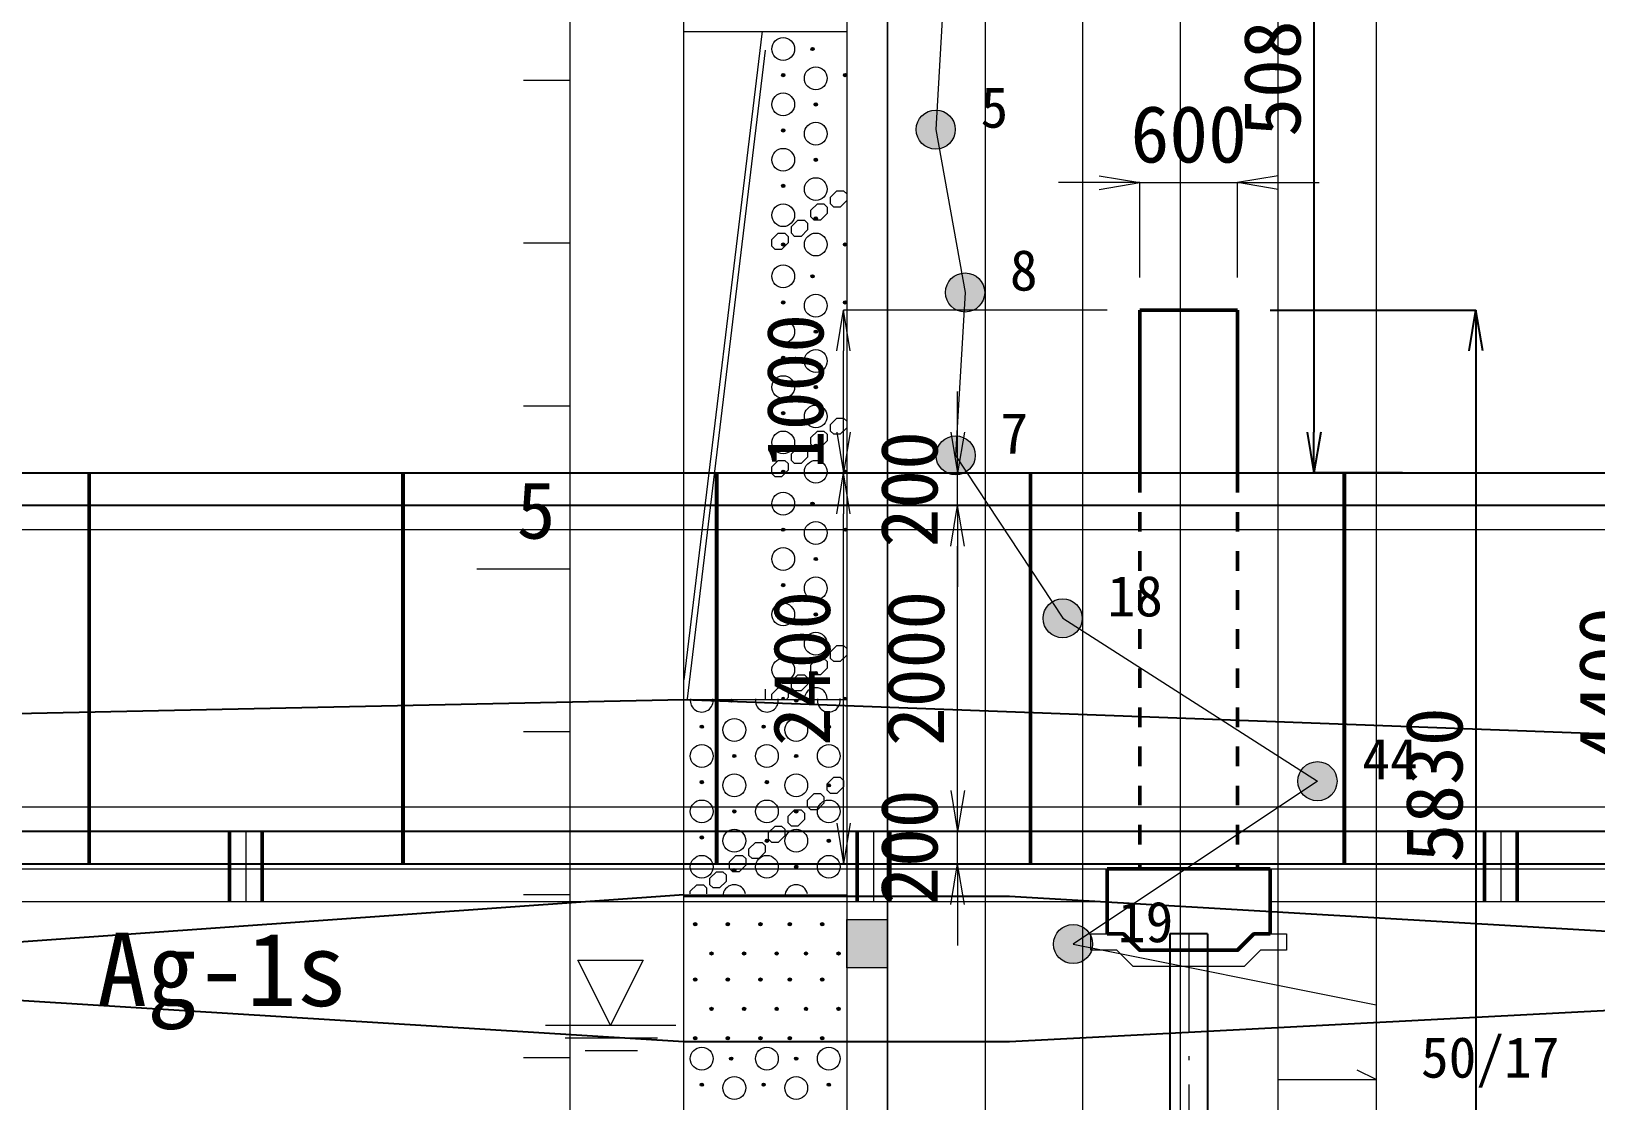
# Model space of a CAD drawing. Header units: millimetres. Extents: x 432273 to 1023813, y -32657 to 705940.
# Drawn here: x 754915 to 764517, y -3447 to 3117 of the extents above; entities that cross this region are included whole.
import ezdxf
from ezdxf.enums import TextEntityAlignment as Align

# ---------------------------------------------------------------- set-up
doc = ezdxf.new("R2010")
doc.units = ezdxf.units.MM
doc.header["$LTSCALE"] = 100
doc.header["$PDSIZE"] = 300
for name, pattern in [('PS_SOLID', [0]), ('SXF_一点短鎖線', [9.25, 6, -1.5, 0.25, -1.5]), ('SXF_跳び破線', [12, 6, -6])]:
    doc.linetypes.add(name, pattern=pattern)
doc.layers.get('Defpoints').update_dxf_attribs({"color": 153})
for name, color, linetype, lineweight in [('D-BGD-BRG', 8, 'Continuous', 9), ('D-BMK', 2, 'SXF_一点短鎖線', 13), ('D-BYP-STR1', 2, 'Continuous', 13), ('D-BYP-STR4', 6, 'Continuous', 25), ('D-BYP-STR7', 2, 'Continuous', 13), ('D-BYP-STR8', 150, 'Continuous', 25), ('D-STR', 1, 'Continuous', 50), ('D-STR-DIM', 7, 'Continuous', 13)]:
    doc.layers.add(name, color=color, linetype=linetype, lineweight=lineweight)
doc.layers.add('D-WORK2', color=11, linetype='Continuous', plot=False)
doc.layers.add('地層線', color=7, linetype='Continuous')
doc.styles.add('MS ゴシック', font='MS Gothic.ttf')
doc.styles.add('MS-Gothic_5', font='MS Gothic.ttf', dxfattribs={"height": 5})
doc.dimstyles.new('DIM-100-F', dxfattribs={"dimscale": 100, "dimtxt": 3.5, "dimasz": 2.5, "dimexe": 0, "dimexo": 2, "dimgap": 0.8, "dimtad": 1, "dimdec": 0, "dimzin": 0, "dimdsep": 46, "dimtxsty": 'MS ゴシック', "dimblk": 'OPEN', "dimcen": 0.1, "dimclrd": 256, "dimclre": 256, "dimclrt": 256, "dimaunit": 1, "dimadec": 4, "dimazin": 0, "dimtfac": 1, "dimtdec": 0, "dimtmove": 2, "dimatfit": 3, "dimldrblk": 'OPEN', "dimfxl": 1, "dimtolj": 1, "dimtzin": 0, "dimlwd": -1, "dimlwe": -1, "dimarcsym": 2})

# ---------------------------------------------------------------- blocks, each defined once
blk = doc.blocks.new('_Open')
at = {"color": 0, "linetype": 'ByBlock', "lineweight": -2}
for p, q in [((-1, 0.167), (0, 0)), ((-1, -0.167), (0, 0)), ((0, 0), (-1, 0))]:
    blk.add_line(p, q, dxfattribs=at)
blk = doc.blocks.new('*D55')
at = {"layer": 'D-STR-DIM', "ltscale": 0.2, "transparency": 16777216}
for p, q in [((766318.6, -3393.9), (766318.6, -9822.2)), ((762018.9, -4623.9), (762018.9, -9822.2)), ((766068.6, -9822.2), (762268.9, -9822.2))]:
    blk.add_line(p, q, dxfattribs=at)
at = {"layer": 'Defpoints', "color": 0, "ltscale": 0.2, "transparency": 16777216}
for p in [(766318.6, -3193.9), (762018.9, -4423.9), (762018.9, -9822.2)]:
    blk.add_point(p, dxfattribs=at)
at = {"layer": 'D-STR-DIM', "ltscale": 0.2, "transparency": 16777216, "xscale": 250, "yscale": 250, "zscale": 250, "rotation": 180}
blk.add_blockref('_Open', (762018.9, -9822.2), dxfattribs=at)
at = {"layer": 'D-STR-DIM', "ltscale": 0.2, "transparency": 16777216, "xscale": 250, "yscale": 250, "zscale": 250}
blk.add_blockref('_Open', (766318.6, -9822.2), dxfattribs=at)
at = {"layer": 'D-STR-DIM', "ltscale": 0.2, "transparency": 16777216, "insert": (764168.8, -9567.2), "char_height": 350, "attachment_point": 5, "style": 'MS ゴシック'}
blk.add_mtext('\\A1;4300', dxfattribs=at)
blk = doc.blocks.new('*D240')
at = {"layer": 'D-STR-DIM', "ltscale": 0.2, "transparency": 16777216}
for p, q in [((761468.9, 2188.5), (761218.9, 2188.5)), ((761718.9, 1606.1), (761718.9, 2188.5)), ((761718.9, 2188.5), (762318.9, 2188.5)), ((762318.9, 1606.1), (762318.9, 2188.5)), ((762568.9, 2188.5), (762818.9, 2188.5))]:
    blk.add_line(p, q, dxfattribs=at)
at = {"layer": 'Defpoints', "color": 0, "ltscale": 0.2, "transparency": 16777216}
for p in [(762318.9, 2188.5), (761718.9, 1406.1), (762318.9, 1406.1)]:
    blk.add_point(p, dxfattribs=at)
at = {"layer": 'D-STR-DIM', "ltscale": 0.2, "transparency": 16777216, "xscale": 250, "yscale": 250, "zscale": 250}
blk.add_blockref('_Open', (761718.9, 2188.5), dxfattribs=at)
at = {"layer": 'D-STR-DIM', "ltscale": 0.2, "transparency": 16777216, "xscale": 250, "yscale": 250, "zscale": 250, "rotation": 180}
blk.add_blockref('_Open', (762318.9, 2188.5), dxfattribs=at)
at = {"layer": 'D-STR-DIM', "ltscale": 0.2, "transparency": 16777216, "insert": (762018.9, 2483.5), "char_height": 350, "attachment_point": 5, "style": 'MS ゴシック'}
blk.add_mtext('\\A1;600', dxfattribs=at)
blk = doc.blocks.new('*D93')
at = {"layer": 'D-STR-DIM', "ltscale": 0.2, "transparency": 16777216}
for p, q in [((742318.9, 1506.1), (742318.9, 14984.4)), ((742568.9, 14984.4), (772968.9, 14984.4)), ((773218.9, 506.1), (773218.9, 14984.4))]:
    blk.add_line(p, q, dxfattribs=at)
at = {"layer": 'Defpoints', "color": 0, "ltscale": 0.2, "transparency": 16777216}
for p in [(773218.9, 14984.4), (742318.9, 1306.1), (773218.9, 306.1)]:
    blk.add_point(p, dxfattribs=at)
at = {"layer": 'D-STR-DIM', "ltscale": 0.2, "transparency": 16777216, "xscale": 250, "yscale": 250, "zscale": 250, "rotation": 180}
blk.add_blockref('_Open', (742318.9, 14984.4), dxfattribs=at)
at = {"layer": 'D-STR-DIM', "ltscale": 0.2, "transparency": 16777216, "xscale": 250, "yscale": 250, "zscale": 250}
blk.add_blockref('_Open', (773218.9, 14984.4), dxfattribs=at)
at = {"layer": 'D-STR-DIM', "ltscale": 0.2, "transparency": 16777216, "insert": (757768.9, 15272.3), "char_height": 350, "attachment_point": 5, "style": 'MS ゴシック'}
blk.add_mtext('\\A1;樋門本体工 30900', dxfattribs=at)
blk = doc.blocks.new('*D94')
at = {"layer": 'D-STR-DIM', "ltscale": 0.2, "transparency": 16777216}
for p, q in [((730218.9, -1093.9), (730218.9, 15684.4)), ((730468.9, 15684.4), (763730.9, 15684.4)), ((763980.9, 5425.1), (763980.9, 15684.4))]:
    blk.add_line(p, q, dxfattribs=at)
at = {"layer": 'Defpoints', "color": 0, "ltscale": 0.2, "transparency": 16777216}
for p in [(763980.9, 15684.4), (763980.9, 5225.1), (730218.9, -1293.9)]:
    blk.add_point(p, dxfattribs=at)
at = {"layer": 'D-STR-DIM', "ltscale": 0.2, "transparency": 16777216, "xscale": 250, "yscale": 250, "zscale": 250, "rotation": 180}
blk.add_blockref('_Open', (730218.9, 15684.4), dxfattribs=at)
at = {"layer": 'D-STR-DIM', "ltscale": 0.2, "transparency": 16777216, "xscale": 250, "yscale": 250, "zscale": 250}
blk.add_blockref('_Open', (763980.9, 15684.4), dxfattribs=at)
at = {"layer": 'D-STR-DIM', "ltscale": 0.2, "transparency": 16777216, "insert": (747099.9, 15939.4), "char_height": 350, "attachment_point": 5, "style": 'MS ゴシック'}
blk.add_mtext('\\A1;33762', dxfattribs=at)
blk = doc.blocks.new('*D95')
at = {"layer": 'D-STR-DIM', "ltscale": 0.2, "transparency": 16777216}
for p, q in [((763980.9, 5425.1), (763980.9, 15684.4)), ((764230.9, 15684.4), (778768.9, 15684.4)), ((779018.9, 506.1), (779018.9, 15684.4))]:
    blk.add_line(p, q, dxfattribs=at)
at = {"layer": 'Defpoints', "color": 0, "ltscale": 0.2, "transparency": 16777216}
for p in [(779018.9, 15684.4), (763980.9, 5225.1), (779018.9, 306.1)]:
    blk.add_point(p, dxfattribs=at)
at = {"layer": 'D-STR-DIM', "ltscale": 0.2, "transparency": 16777216, "xscale": 250, "yscale": 250, "zscale": 250, "rotation": 180}
blk.add_blockref('_Open', (763980.9, 15684.4), dxfattribs=at)
at = {"layer": 'D-STR-DIM', "ltscale": 0.2, "transparency": 16777216, "xscale": 250, "yscale": 250, "zscale": 250}
blk.add_blockref('_Open', (779018.9, 15684.4), dxfattribs=at)
at = {"layer": 'D-STR-DIM', "ltscale": 0.2, "transparency": 16777216, "insert": (771499.9, 15939.4), "char_height": 350, "attachment_point": 5, "style": 'MS ゴシック'}
blk.add_mtext('\\A1;15038', dxfattribs=at)
blk = doc.blocks.new('*D96')
at = {"layer": 'D-STR-DIM', "ltscale": 0.2, "transparency": 16777216}
for p, q in [((743218.9, 1506.1), (743218.9, 12884.4)), ((743468.9, 12884.4), (756731.2, 12884.4)), ((756981.2, 5626.1), (756981.2, 12884.4))]:
    blk.add_line(p, q, dxfattribs=at)
at = {"layer": 'Defpoints', "color": 0, "ltscale": 0.2, "transparency": 16777216}
for p in [(756981.2, 12884.4), (756981.2, 5426.1), (743218.9, 1306.1)]:
    blk.add_point(p, dxfattribs=at)
at = {"layer": 'D-STR-DIM', "ltscale": 0.2, "transparency": 16777216, "xscale": 250, "yscale": 250, "zscale": 250, "rotation": 180}
blk.add_blockref('_Open', (743218.9, 12884.4), dxfattribs=at)
at = {"layer": 'D-STR-DIM', "ltscale": 0.2, "transparency": 16777216, "xscale": 250, "yscale": 250, "zscale": 250}
blk.add_blockref('_Open', (756981.2, 12884.4), dxfattribs=at)
at = {"layer": 'D-STR-DIM', "ltscale": 0.2, "transparency": 16777216, "insert": (750100.1, 13139.4), "char_height": 350, "attachment_point": 5, "style": 'MS ゴシック'}
blk.add_mtext('\\A1;13762', dxfattribs=at)
blk = doc.blocks.new('*D148')
at = {"layer": 'D-STR-DIM', "ltscale": 1500, "transparency": 16777216}
for p, q in [((744218.9, -2593.9), (744218.9, -9822.2)), ((762018.9, -4623.9), (762018.9, -9822.2)), ((744468.9, -9822.2), (761768.9, -9822.2))]:
    blk.add_line(p, q, dxfattribs=at)
at = {"layer": 'Defpoints', "color": 0, "ltscale": 1500, "transparency": 16777216}
for p in [(744218.9, -2393.9), (762018.9, -4423.9), (762018.9, -9822.2)]:
    blk.add_point(p, dxfattribs=at)
at = {"layer": 'D-STR-DIM', "ltscale": 1500, "transparency": 16777216, "xscale": 250, "yscale": 250, "zscale": 250, "rotation": 180}
blk.add_blockref('_Open', (744218.9, -9822.2), dxfattribs=at)
at = {"layer": 'D-STR-DIM', "ltscale": 1500, "transparency": 16777216, "xscale": 250, "yscale": 250, "zscale": 250}
blk.add_blockref('_Open', (762018.9, -9822.2), dxfattribs=at)
at = {"layer": 'D-STR-DIM', "ltscale": 1500, "transparency": 16777216, "insert": (753118.9, -9567.2), "char_height": 350, "attachment_point": 5, "style": 'MS ゴシック'}
blk.add_mtext('\\A1;17800', dxfattribs=at)
blk = doc.blocks.new('*D193')
at = {"layer": 'D-STR-DIM', "ltscale": 0.01, "transparency": 16777216}
for p, q in [((770818.9, 1306.1), (764845, 1306.1)), ((764845, -2843.9), (764845, 1056.1)), ((766018.6, -3093.9), (764845, -3093.9))]:
    blk.add_line(p, q, dxfattribs=at)
at = {"layer": 'Defpoints', "color": 0, "ltscale": 0.01, "transparency": 16777216}
for p in [(764845, 1306.1), (771018.9, 1306.1), (766218.6, -3093.9)]:
    blk.add_point(p, dxfattribs=at)
at = {"layer": 'D-STR-DIM', "ltscale": 0.01, "transparency": 16777216, "xscale": 250, "yscale": 250, "zscale": 250}
for p, rotation in [((764845, 1306.1), 90), ((764845, -3093.9), 270)]:
    blk.add_blockref('_Open', p, dxfattribs=dict(at, rotation=rotation))
at = {"layer": 'D-STR-DIM', "ltscale": 0.01, "transparency": 16777216, "insert": (764590, -893.9), "char_height": 350, "attachment_point": 5, "rotation": 90, "style": 'MS ゴシック'}
blk.add_mtext('\\A1;4400', dxfattribs=at)
blk = doc.blocks.new('*D198')
at = {"layer": 'D-STR-DIM', "ltscale": 1500, "transparency": 16777216}
for p, q in [((743718.9, 606.1), (743718.9, 13584.4)), ((743968.9, 13584.4), (766568.6, 13584.4)), ((766818.6, 606.1), (766818.6, 13584.4))]:
    blk.add_line(p, q, dxfattribs=at)
at = {"layer": 'Defpoints', "color": 0, "ltscale": 1500, "transparency": 16777216}
for p in [(766818.6, 13584.4), (743718.9, 406.1), (766818.6, 406.1)]:
    blk.add_point(p, dxfattribs=at)
at = {"layer": 'D-STR-DIM', "ltscale": 1500, "transparency": 16777216, "xscale": 250, "yscale": 250, "zscale": 250, "rotation": 180}
blk.add_blockref('_Open', (743718.9, 13584.4), dxfattribs=at)
at = {"layer": 'D-STR-DIM', "ltscale": 1500, "transparency": 16777216, "xscale": 250, "yscale": 250, "zscale": 250}
blk.add_blockref('_Open', (766818.6, 13584.4), dxfattribs=at)
at = {"layer": 'D-STR-DIM', "ltscale": 1500, "transparency": 16777216, "insert": (755268.8, 13864.3), "char_height": 350, "attachment_point": 5, "style": 'MS ゴシック'}
blk.add_mtext('\\A1;PC函渠 23100', dxfattribs=at)
blk = doc.blocks.new('*D200')
at = {"layer": 'D-STR-DIM', "ltscale": 0.2, "transparency": 16777216}
for p, q in [((744218.9, 1006.1), (744218.9, 14284.4)), ((744468.9, 14284.4), (766068.6, 14284.4)), ((766318.6, 1006.1), (766318.6, 14284.4))]:
    blk.add_line(p, q, dxfattribs=at)
at = {"layer": 'Defpoints', "color": 0, "ltscale": 0.2, "transparency": 16777216}
for p in [(766318.6, 14284.4), (744218.9, 806.1), (766318.6, 806.1)]:
    blk.add_point(p, dxfattribs=at)
at = {"layer": 'D-STR-DIM', "ltscale": 0.2, "transparency": 16777216, "xscale": 250, "yscale": 250, "zscale": 250, "rotation": 180}
blk.add_blockref('_Open', (744218.9, 14284.4), dxfattribs=at)
at = {"layer": 'D-STR-DIM', "ltscale": 0.2, "transparency": 16777216, "xscale": 250, "yscale": 250, "zscale": 250}
blk.add_blockref('_Open', (766318.6, 14284.4), dxfattribs=at)
at = {"layer": 'D-STR-DIM', "ltscale": 0.2, "transparency": 16777216, "insert": (755268.8, 14539.4), "char_height": 350, "attachment_point": 5, "style": 'MS ゴシック'}
blk.add_mtext('\\A1;22100', dxfattribs=at)
blk = doc.blocks.new('*D285')
at = {"layer": 'D-WORK2', "ltscale": 1500, "transparency": 16777216}
for p, q in [((762518.9, 1406.1), (763782.3, 1406.1)), ((763782.3, 1156.1), (763782.3, -4173.9)), ((762333.9, -4423.9), (763782.3, -4423.9))]:
    blk.add_line(p, q, dxfattribs=at)
at = {"layer": 'Defpoints', "color": 0, "ltscale": 1500, "transparency": 16777216}
for p in [(762318.9, 1406.1), (762133.9, -4423.9), (763782.3, -4423.9)]:
    blk.add_point(p, dxfattribs=at)
at = {"layer": 'D-WORK2', "ltscale": 1500, "transparency": 16777216, "xscale": 250, "yscale": 250, "zscale": 250}
for p, rotation in [((763782.3, 1406.1), 90), ((763782.3, -4423.9), 270)]:
    blk.add_blockref('_Open', p, dxfattribs=dict(at, rotation=rotation))
at = {"layer": 'D-WORK2', "ltscale": 1500, "transparency": 16777216, "insert": (763527.3, -1508.9), "char_height": 350, "attachment_point": 5, "rotation": 90, "style": 'MS ゴシック'}
blk.add_mtext('\\A1;5830', dxfattribs=at)
blk = doc.blocks.new('*D204')
at = {"layer": 'D-WORK2', "ltscale": 1500, "transparency": 16777216}
for p, q in [((760844.5, 5486.1), (762788, 5486.1)), ((762788, 5236.1), (762788, 656.1)), ((763332.2, 406.1), (762788, 406.1))]:
    blk.add_line(p, q, dxfattribs=at)
at = {"layer": 'Defpoints', "color": 0, "ltscale": 1500, "transparency": 16777216}
for p in [(760644.5, 5486.1), (762788, 406.1), (763532.2, 406.1)]:
    blk.add_point(p, dxfattribs=at)
at = {"layer": 'D-WORK2', "ltscale": 1500, "transparency": 16777216, "xscale": 250, "yscale": 250, "zscale": 250}
for p, rotation in [((762788, 5486.1), 90), ((762788, 406.1), 270)]:
    blk.add_blockref('_Open', p, dxfattribs=dict(at, rotation=rotation))
at = {"layer": 'D-WORK2', "ltscale": 1500, "transparency": 16777216, "insert": (762533, 2946.1), "char_height": 350, "attachment_point": 5, "rotation": 90, "style": 'MS ゴシック'}
blk.add_mtext('\\A1;5080', dxfattribs=at)
blk = doc.blocks.new('グラウトホール-1')
at = {"layer": 'D-BMK'}
blk.add_line((763936.9, -1793.9), (763936.9, -2223.9), dxfattribs=at)
at = {"layer": 'D-STR'}
for p, q in [((763836.9, -1793.9), (763836.9, -2223.9)), ((764036.9, -1793.9), (764036.9, -2223.9))]:
    blk.add_line(p, q, dxfattribs=at)
blk = doc.blocks.new('*D310')
at = {"layer": 'D-STR-DIM', "ltscale": 0.2, "transparency": 16777216}
for p, q in [((760600.2, -1543.9), (760600.2, -1293.9)), ((761518.9, -1793.9), (760600.2, -1793.9)), ((760600.2, -1993.9), (760600.2, -1793.9)), ((761518.9, -1993.9), (760600.2, -1993.9)), ((760600.2, -2243.9), (760600.2, -2493.9))]:
    blk.add_line(p, q, dxfattribs=at)
at = {"layer": 'Defpoints', "color": 0, "ltscale": 0.2, "transparency": 16777216}
for p in [(760600.2, -1793.9), (761718.9, -1793.9), (761718.9, -1993.9)]:
    blk.add_point(p, dxfattribs=at)
at = {"layer": 'D-STR-DIM', "ltscale": 0.2, "transparency": 16777216, "xscale": 250, "yscale": 250, "zscale": 250}
for p, rotation in [((760600.2, -1793.9), 270), ((760600.2, -1993.9), 90)]:
    blk.add_blockref('_Open', p, dxfattribs=dict(at, rotation=rotation))
at = {"layer": 'D-STR-DIM', "ltscale": 0.2, "transparency": 16777216, "insert": (760305.2, -1893.9), "char_height": 350, "attachment_point": 5, "rotation": 90, "style": 'MS ゴシック'}
blk.add_mtext('\\A1;200', dxfattribs=at)
blk = doc.blocks.new('*D313')
at = {"layer": 'D-STR-DIM', "ltscale": 0.2, "transparency": 16777216}
for p, q in [((761518.9, 206.1), (760600.2, 206.1)), ((760600.2, -1543.9), (760600.2, -43.9)), ((761518.9, -1793.9), (760600.2, -1793.9))]:
    blk.add_line(p, q, dxfattribs=at)
at = {"layer": 'Defpoints', "color": 0, "ltscale": 0.2, "transparency": 16777216}
for p in [(760600.2, 206.1), (761718.9, 206.1), (761718.9, -1793.9)]:
    blk.add_point(p, dxfattribs=at)
at = {"layer": 'D-STR-DIM', "ltscale": 0.2, "transparency": 16777216, "xscale": 250, "yscale": 250, "zscale": 250}
for p, rotation in [((760600.2, 206.1), 90), ((760600.2, -1793.9), 270)]:
    blk.add_blockref('_Open', p, dxfattribs=dict(at, rotation=rotation))
at = {"layer": 'D-STR-DIM', "ltscale": 0.2, "transparency": 16777216, "insert": (760345.2, -793.9), "char_height": 350, "attachment_point": 5, "rotation": 90, "style": 'MS ゴシック'}
blk.add_mtext('\\A1;2000', dxfattribs=at)
blk = doc.blocks.new('*D314')
at = {"layer": 'D-STR-DIM', "ltscale": 0.2, "transparency": 16777216}
for p, q in [((760600.2, 656.1), (760600.2, 906.1)), ((761518.9, 406.1), (760600.2, 406.1)), ((760600.2, 206.1), (760600.2, 406.1)), ((761518.9, 206.1), (760600.2, 206.1)), ((760600.2, -43.9), (760600.2, -293.9))]:
    blk.add_line(p, q, dxfattribs=at)
at = {"layer": 'Defpoints', "color": 0, "ltscale": 0.2, "transparency": 16777216}
for p in [(760600.2, 406.1), (761718.9, 406.1), (761718.9, 206.1)]:
    blk.add_point(p, dxfattribs=at)
at = {"layer": 'D-STR-DIM', "ltscale": 0.2, "transparency": 16777216, "xscale": 250, "yscale": 250, "zscale": 250}
for p, rotation in [((760600.2, 406.1), 270), ((760600.2, 206.1), 90)]:
    blk.add_blockref('_Open', p, dxfattribs=dict(at, rotation=rotation))
at = {"layer": 'D-STR-DIM', "ltscale": 0.2, "transparency": 16777216, "insert": (760305.2, 306.1), "char_height": 350, "attachment_point": 5, "rotation": 90, "style": 'MS ゴシック'}
blk.add_mtext('\\A1;200', dxfattribs=at)
blk = doc.blocks.new('*D311')
at = {"layer": 'D-STR-DIM', "ltscale": 0.2, "transparency": 16777216}
for p, q in [((761518.9, 406.1), (759900.2, 406.1)), ((759900.2, -1743.9), (759900.2, 156.1)), ((761518.9, -1993.9), (759900.2, -1993.9))]:
    blk.add_line(p, q, dxfattribs=at)
at = {"layer": 'Defpoints', "color": 0, "ltscale": 0.2, "transparency": 16777216}
for p in [(759900.2, 406.1), (761718.9, 406.1), (761718.9, -1993.9)]:
    blk.add_point(p, dxfattribs=at)
at = {"layer": 'D-STR-DIM', "ltscale": 0.2, "transparency": 16777216, "xscale": 250, "yscale": 250, "zscale": 250}
for p, rotation in [((759900.2, 406.1), 90), ((759900.2, -1993.9), 270)]:
    blk.add_blockref('_Open', p, dxfattribs=dict(at, rotation=rotation))
at = {"layer": 'D-STR-DIM', "ltscale": 0.2, "transparency": 16777216, "insert": (759645.2, -793.9), "char_height": 350, "attachment_point": 5, "rotation": 90, "style": 'MS ゴシック'}
blk.add_mtext('\\A1;2400', dxfattribs=at)
blk = doc.blocks.new('*D312')
at = {"layer": 'D-STR-DIM', "ltscale": 0.2, "transparency": 16777216}
for p, q in [((761518.9, 1406.1), (759900.2, 1406.1)), ((759900.2, 656.1), (759900.2, 1156.1)), ((761518.9, 406.1), (759900.2, 406.1))]:
    blk.add_line(p, q, dxfattribs=at)
at = {"layer": 'Defpoints', "color": 0, "ltscale": 0.2, "transparency": 16777216}
for p in [(759900.2, 1406.1), (761718.9, 1406.1), (761718.9, 406.1)]:
    blk.add_point(p, dxfattribs=at)
at = {"layer": 'D-STR-DIM', "ltscale": 0.2, "transparency": 16777216, "xscale": 250, "yscale": 250, "zscale": 250}
for p, rotation in [((759900.2, 1406.1), 90), ((759900.2, 406.1), 270)]:
    blk.add_blockref('_Open', p, dxfattribs=dict(at, rotation=rotation))
at = {"layer": 'D-STR-DIM', "ltscale": 0.2, "transparency": 16777216, "insert": (759605.2, 906.1), "char_height": 350, "attachment_point": 5, "rotation": 90, "style": 'MS ゴシック'}
blk.add_mtext('\\A1;1000', dxfattribs=at)

msp = doc.modelspace()

# ---------------------------------------------------------------- hatches: boundary and pattern name
at = {"layer": 'D-BGD-BRG', "linetype": 'PS_SOLID'}
for points in [[(759719.9, 3008.4, 1), (759699.9, 3008.4, 1)], [(759539.9, 2848.4, 1), (759519.9, 2848.4, 1)], [(759919.9, 2848.4, 1), (759899.9, 2848.4, 1)], [(759739.9, 2668.4, 1), (759719.9, 2668.4, 1)], [(760586.4, 2513.8, 1), (760346.4, 2513.8, 1)], [(759539.9, 2508.4, 1), (759519.9, 2508.4, 1)], [(759739.9, 2328.4, 1), (759719.9, 2328.4, 1)], [(759539.9, 2168.4, 1), (759519.9, 2168.4, 1)], [(759739.9, 1968.4, 1), (759719.9, 1968.4, 1)], [(759539.9, 1808.4, 1), (759519.9, 1808.4, 1)], [(759919.9, 1808.4, 1), (759899.9, 1808.4, 1)], [(760766.6, 1513.8, 1), (760526.6, 1513.8, 1)], [(759719.9, 1613.1, 1), (759699.9, 1613.1, 1)], [(759539.9, 1453.1, 1), (759519.9, 1453.1, 1)], [(759919.9, 1453.1, 1), (759899.9, 1453.1, 1)], [(759739.9, 1273.1, 1), (759719.9, 1273.1, 1)], [(759539.9, 1113.1, 1), (759519.9, 1113.1, 1)], [(759739.9, 933.1, 1), (759719.9, 933.1, 1)], [(759539.9, 773.1, 1), (759519.9, 773.1, 1)], [(759739.9, 573.1, 1), (759719.9, 573.1, 1)], [(760708.5, 513.8, 1), (760468.5, 513.8, 1)], [(759539.9, 413.1, 1), (759519.9, 413.1, 1)], [(759919.9, 413.1, 1), (759899.9, 413.1, 1)], [(759719.9, 217.7, 1), (759699.9, 217.7, 1)], [(759539.9, 57.7, 1), (759519.9, 57.7, 1)], [(759919.9, 57.7, 1), (759899.9, 57.7, 1)], [(759739.9, -122.3, 1), (759719.9, -122.3, 1)], [(759539.9, -282.3, 1), (759519.9, -282.3, 1)], [(761365.4, -486.2, 1), (761125.4, -486.2, 1)], [(759739.9, -462.3, 1), (759719.9, -462.3, 1)], [(759539.9, -622.3, 1), (759519.9, -622.3, 1)], [(759739.9, -822.3, 1), (759719.9, -822.3, 1)], [(759219.9, -991.6, 1), (759199.9, -991.6, 1)], [(759518.7, -980.4), (759536.1, -980.4, 0.585557)], [(759619.9, -991.6, 1), (759599.9, -991.6, 1)], [(759896.6, -980.4), (759914.1, -980.4, 0.585557)], [(759039.9, -1151.6, 1), (759019.9, -1151.6, 1)], [(759419.9, -1151.6, 1), (759399.9, -1151.6, 1)], [(759819.9, -1151.6, 1), (759799.9, -1151.6, 1)], [(759239.9, -1331.6, 1), (759219.9, -1331.6, 1)], [(759619.9, -1331.6, 1), (759599.9, -1331.6, 1)], [(762929.4, -1486.2, 1), (762689.4, -1486.2, 1)], [(759039.9, -1491.6, 1), (759019.9, -1491.6, 1)], [(759439.9, -1491.6, 1), (759419.9, -1491.6, 1)], [(759819.9, -1511.6, 1), (759799.9, -1511.6, 1)], [(759239.9, -1671.6, 1), (759219.9, -1671.6, 1)], [(759619.9, -1671.6, 1), (759599.9, -1671.6, 1)], [(759039.9, -1831.6, 1), (759019.9, -1831.6, 1)], [(759439.9, -1851.6, 1), (759419.9, -1851.6, 1)], [(759819.9, -1851.6, 1), (759799.9, -1851.6, 1)], [(759619.9, -2011.6, 1), (759599.9, -2011.6, 1)], [(759239.9, -2031.6, 1), (759219.9, -2031.6, 1)], [(759094.3, -2183.9), (759076.8, -2183.9, 1.707777)], [(759297.8, -2183.9), (759274.5, -2183.9, 0.86)], [(759495.4, -2183.9), (759478, -2183.9, 1.707777)], [(759675.7, -2183.9), (759658.2, -2183.9, 1.707777)], [(759879.2, -2183.9), (759855.9, -2183.9, 0.86)], [(758999.9, -2363.9, 1), (758979.9, -2363.9, 1)], [(759199.9, -2363.9, 1), (759179.9, -2363.9, 1)], [(759399.9, -2363.9, 1), (759379.9, -2363.9, 1)], [(759579.9, -2363.9, 1), (759559.9, -2363.9, 1)], [(759779.9, -2363.9, 1), (759759.9, -2363.9, 1)], [(761429.4, -2486.2, 1), (761189.4, -2486.2, 1)], [(759099.9, -2543.9, 1), (759079.9, -2543.9, 1)], [(759299.9, -2543.9, 1), (759279.9, -2543.9, 1)], [(759499.9, -2543.9, 1), (759479.9, -2543.9, 1)], [(759679.9, -2543.9, 1), (759659.9, -2543.9, 1)], [(759879.9, -2543.9, 1), (759859.9, -2543.9, 1)], [(758999.9, -2703.9, 1), (758979.9, -2703.9, 1)], [(759199.9, -2703.9, 1), (759179.9, -2703.9, 1)], [(759399.9, -2703.9, 1), (759379.9, -2703.9, 1)], [(759579.9, -2703.9, 1), (759559.9, -2703.9, 1)], [(759779.9, -2703.9, 1), (759759.9, -2703.9, 1)], [(759099.9, -2883.9, 1), (759079.9, -2883.9, 1)], [(759299.9, -2883.9, 1), (759279.9, -2883.9, 1)], [(759499.9, -2883.9, 1), (759479.9, -2883.9, 1)], [(759679.9, -2883.9, 1), (759659.9, -2883.9, 1)], [(759879.9, -2883.9, 1), (759859.9, -2883.9, 1)], [(758999.9, -3063.9, 1), (758979.9, -3063.9, 1)], [(759199.9, -3063.9, 1), (759179.9, -3063.9, 1)], [(759399.9, -3063.9, 1), (759379.9, -3063.9, 1)], [(759579.9, -3063.9, 1), (759559.9, -3063.9, 1)], [(759779.9, -3063.9, 1), (759759.9, -3063.9, 1)], [(759219.9, -3189.2, 1), (759199.9, -3189.2, 1)], [(759619.9, -3189.2, 1), (759599.9, -3189.2, 1)], [(759039.9, -3349.2, 1), (759019.9, -3349.2, 1)], [(759419.9, -3349.2, 1), (759399.9, -3349.2, 1)], [(759819.9, -3349.2, 1), (759799.9, -3349.2, 1)]]:
    msp.add_hatch(color=256, dxfattribs=at).paths.add_polyline_path(points)
h = msp.add_hatch(color=256, dxfattribs=at)
h.dxf.hatch_style = 1
h.paths.add_polyline_path([(759919.9, -2335), (760169.9, -2335), (760169.9, -2631.6), (759919.9, -2631.6)], flags=16)

# ---------------------------------------------------------------- linework, layer by layer
for p, q in [((760169.9, -11271.1), (760169.9, 4816.1)), ((763169.9, 4816.1), (763169.9, -11271.1)), ((758219.9, 2816.1), (757934.9, 2816.1)), ((758219.9, 1816.1), (757934.9, 1816.1)), ((758219.9, 816.1), (757934.9, 816.1)), ((758219.9, -183.9), (757649.9, -183.9)), ((758219.9, -1183.9), (757934.9, -1183.9)), ((758219.9, -2183.9), (757934.9, -2183.9)), ((758219.9, -3183.9), (757934.9, -3183.9))]:
    msp.add_line(p, q, dxfattribs=at)
for points in [[(758219.9, 4816.1), (758219.9, -15183.9)], [(758919.9, -11273.9), (758919.9, 4816.1)], [(759919.9, 4816.1), (759919.9, -11273.9)], [(760169.9, 4816.1), (760169.9, -11271.1)], [(760768.7, 4816.1), (760768.7, -11271.1)], [(761367.5, 4816.1), (761367.5, -11271.1)], [(761966.4, 4816.1), (761966.4, -11271.1)], [(762565.2, 4816.1), (762565.2, -11271.1)], [(763169.9, 4816.1), (763169.9, -11271.1)], [(760524.5, 3513.8), (760466.4, 2513.8)], [(759399.9, 3118.4), (758919.9, -863.3)], [(758919.9, 3116.1), (759919.9, 3116.1)], [(759419.9, 3001.3), (758939.9, -980.4)], [(760466.4, 2513.8), (760646.6, 1513.8)], [(759819.9, 2098.4), (759859.9, 2138.4)], [(759859.9, 2138.4), (759899.9, 2138.4)], [(759899.9, 2138.4), (759919.9, 2118.4)], [(759919.9, 2118.4), (759919.9, 2078.4)], [(759699.9, 2018.4), (759739.9, 2058.4)], [(759699.9, 1978.4), (759699.9, 2018.4)], [(759739.9, 2058.4), (759779.9, 2058.4)], [(759779.9, 2058.4), (759799.9, 2038.4)], [(759799.9, 2038.4), (759799.9, 1998.4)], [(759819.9, 2058.4), (759819.9, 2098.4)], [(759839.9, 2038.4), (759819.9, 2058.4)], [(759879.9, 2038.4), (759839.9, 2038.4)], [(759919.9, 2078.4), (759879.9, 2038.4)], [(759579.9, 1918.4), (759619.9, 1958.4)], [(759619.9, 1958.4), (759659.9, 1958.4)], [(759659.9, 1958.4), (759679.9, 1938.4)], [(759679.9, 1938.4), (759679.9, 1898.4)], [(759719.9, 1958.4), (759699.9, 1978.4)], [(759759.9, 1958.4), (759719.9, 1958.4)], [(759799.9, 1998.4), (759759.9, 1958.4)], [(759459.9, 1838.4), (759499.9, 1878.4)], [(759459.9, 1798.4), (759459.9, 1838.4)], [(759499.9, 1878.4), (759539.9, 1878.4)], [(759539.9, 1878.4), (759559.9, 1858.4)], [(759559.9, 1858.4), (759559.9, 1818.4)], [(759579.9, 1878.4), (759579.9, 1918.4)], [(759599.9, 1858.4), (759579.9, 1878.4)], [(759639.9, 1858.4), (759599.9, 1858.4)], [(759679.9, 1898.4), (759639.9, 1858.4)], [(759479.9, 1778.4), (759459.9, 1798.4)], [(759519.9, 1778.4), (759479.9, 1778.4)], [(759559.9, 1818.4), (759519.9, 1778.4)], [(760646.6, 1513.8), (760588.5, 513.8)], [(759819.9, 703.1), (759859.9, 743.1)], [(759819.9, 663.1), (759819.9, 703.1)], [(759859.9, 743.1), (759899.9, 743.1)], [(759919.9, 683.1), (759879.9, 643.1)], [(759899.9, 743.1), (759919.9, 723.1)], [(759919.9, 723.1), (759919.9, 683.1)], [(759699.9, 623.1), (759739.9, 663.1)], [(759699.9, 583.1), (759699.9, 623.1)], [(759719.9, 563.1), (759699.9, 583.1)], [(759739.9, 663.1), (759779.9, 663.1)], [(759799.9, 603.1), (759759.9, 563.1)], [(759779.9, 663.1), (759799.9, 643.1)], [(759799.9, 643.1), (759799.9, 603.1)], [(759839.9, 643.1), (759819.9, 663.1)], [(759879.9, 643.1), (759839.9, 643.1)], [(759459.9, 443.1), (759499.9, 483.1)], [(759499.9, 483.1), (759539.9, 483.1)], [(759539.9, 483.1), (759559.9, 463.1)], [(759579.9, 523.1), (759619.9, 563.1)], [(759579.9, 483.1), (759579.9, 523.1)], [(759599.9, 463.1), (759579.9, 483.1)], [(759619.9, 563.1), (759659.9, 563.1)], [(759679.9, 503.1), (759639.9, 463.1)], [(759659.9, 563.1), (759679.9, 543.1)], [(759679.9, 543.1), (759679.9, 503.1)], [(759759.9, 563.1), (759719.9, 563.1)], [(760588.5, 513.8), (761245.4, -486.2)], [(759459.9, 403.1), (759459.9, 443.1)], [(759479.9, 383.1), (759459.9, 403.1)], [(759559.9, 423.1), (759519.9, 383.1)], [(759559.9, 463.1), (759559.9, 423.1)], [(759639.9, 463.1), (759599.9, 463.1)], [(759519.9, 383.1), (759479.9, 383.1)], [(761245.4, -486.2), (762809.4, -1486.2)], [(759819.9, -692.3), (759859.9, -652.3)], [(759859.9, -652.3), (759899.9, -652.3)], [(759899.9, -652.3), (759919.9, -672.3)], [(759699.9, -772.3), (759739.9, -732.3)], [(759739.9, -732.3), (759779.9, -732.3)], [(759779.9, -732.3), (759799.9, -752.3)], [(759799.9, -752.3), (759799.9, -792.3)], [(759819.9, -732.3), (759819.9, -692.3)], [(759839.9, -752.3), (759819.9, -732.3)], [(759879.9, -752.3), (759839.9, -752.3)], [(759919.9, -712.3), (759879.9, -752.3)], [(759919.9, -672.3), (759919.9, -712.3)], [(759579.9, -872.3), (759619.9, -832.3)], [(759619.9, -832.3), (759659.9, -832.3)], [(759659.9, -832.3), (759679.9, -852.3)], [(759679.9, -852.3), (759679.9, -892.3)], [(759699.9, -812.3), (759699.9, -772.3)], [(759719.9, -832.3), (759699.9, -812.3)], [(759759.9, -832.3), (759719.9, -832.3)], [(759799.9, -792.3), (759759.9, -832.3)], [(759419.9, -921.8), (759419.9, -980.4)], [(759459.9, -952.3), (759499.9, -912.3)], [(759459.9, -980.4), (759459.9, -952.3)], [(759499.9, -912.3), (759539.9, -912.3)], [(759539.9, -912.3), (759559.9, -932.3)], [(759559.9, -932.3), (759559.9, -972.3)], [(759579.9, -912.3), (759579.9, -872.3)], [(759599.9, -932.3), (759579.9, -912.3)], [(759639.9, -932.3), (759599.9, -932.3)], [(759679.9, -892.3), (759639.9, -932.3)], [(758919.9, -983.9), (759919.9, -983.9)], [(759536.1, -980.4), (759518.7, -980.4)], [(759559.9, -972.3), (759551.7, -980.4)], [(759914.1, -980.4), (759896.6, -980.4)], [(759799.9, -1501.6), (759839.9, -1461.6)], [(759799.9, -1541.6), (759799.9, -1501.6)], [(759839.9, -1461.6), (759879.9, -1461.6)], [(759899.9, -1521.6), (759859.9, -1561.6)], [(759879.9, -1461.6), (759899.9, -1481.6)], [(759899.9, -1481.6), (759899.9, -1521.6)], [(762809.4, -1486.2), (761309.4, -2486.2)], [(759679.9, -1601.6), (759719.9, -1561.6)], [(759679.9, -1641.6), (759679.9, -1601.6)], [(759719.9, -1561.6), (759759.9, -1561.6)], [(759779.9, -1621.6), (759739.9, -1661.6)], [(759759.9, -1561.6), (759779.9, -1581.6)], [(759779.9, -1581.6), (759779.9, -1621.6)], [(759819.9, -1561.6), (759799.9, -1541.6)], [(759859.9, -1561.6), (759819.9, -1561.6)], [(759559.9, -1701.6), (759599.9, -1661.6)], [(759559.9, -1741.6), (759559.9, -1701.6)], [(759599.9, -1661.6), (759639.9, -1661.6)], [(759659.9, -1721.6), (759619.9, -1761.6)], [(759639.9, -1661.6), (759659.9, -1681.6)], [(759659.9, -1681.6), (759659.9, -1721.6)], [(759699.9, -1661.6), (759679.9, -1641.6)], [(759739.9, -1661.6), (759699.9, -1661.6)], [(759439.9, -1801.6), (759479.9, -1761.6)], [(759439.9, -1841.6), (759439.9, -1801.6)], [(759479.9, -1761.6), (759519.9, -1761.6)], [(759539.9, -1821.6), (759499.9, -1861.6)], [(759519.9, -1761.6), (759539.9, -1781.6)], [(759539.9, -1781.6), (759539.9, -1821.6)], [(759579.9, -1761.6), (759559.9, -1741.6)], [(759619.9, -1761.6), (759579.9, -1761.6)], [(759319.9, -1901.6), (759359.9, -1861.6)], [(759319.9, -1941.6), (759319.9, -1901.6)], [(759359.9, -1861.6), (759399.9, -1861.6)], [(759399.9, -1861.6), (759419.9, -1881.6)], [(759419.9, -1881.6), (759419.9, -1921.6)], [(759459.9, -1861.6), (759439.9, -1841.6)], [(759499.9, -1861.6), (759459.9, -1861.6)], [(759199.9, -1981.6), (759239.9, -1941.6)], [(759199.9, -2021.6), (759199.9, -1981.6)], [(759239.9, -1941.6), (759279.9, -1941.6)], [(759299.9, -2001.6), (759259.9, -2041.6)], [(759279.9, -1941.6), (759299.9, -1961.6)], [(759299.9, -1961.6), (759299.9, -2001.6)], [(759339.9, -1961.6), (759319.9, -1941.6)], [(759379.9, -1961.6), (759339.9, -1961.6)], [(759419.9, -1921.6), (759379.9, -1961.6)], [(759079.9, -2081.6), (759119.9, -2041.6)], [(759079.9, -2121.6), (759079.9, -2081.6)], [(759119.9, -2041.6), (759159.9, -2041.6)], [(759179.9, -2101.6), (759139.9, -2141.6)], [(759159.9, -2041.6), (759179.9, -2061.6)], [(759179.9, -2061.6), (759179.9, -2101.6)], [(759219.9, -2041.6), (759199.9, -2021.6)], [(759259.9, -2041.6), (759219.9, -2041.6)], [(758919.9, -2183.9), (759919.9, -2183.9)], [(758959.9, -2161.6), (758999.9, -2121.6)], [(758959.9, -2178.1), (758959.9, -2161.6)], [(758999.9, -2121.6), (759039.9, -2121.6)], [(759039.9, -2121.6), (759059.9, -2141.6)], [(759059.9, -2141.6), (759059.9, -2178.1)], [(759076.8, -2183.9), (759094.3, -2183.9)], [(759099.9, -2141.6), (759079.9, -2121.6)], [(759139.9, -2141.6), (759099.9, -2141.6)], [(759274.5, -2183.9), (759297.8, -2183.9)], [(759478, -2183.9), (759495.4, -2183.9)], [(759658.2, -2183.9), (759675.7, -2183.9)], [(759855.9, -2183.9), (759879.2, -2183.9)], [(761309.4, -2486.2), (763169.9, -2858.3)], [(758269.9, -2583.9), (758669.9, -2583.9)], [(758469.9, -2983.9), (758269.9, -2583.9)], [(758669.9, -2583.9), (758469.9, -2983.9)], [(758069.9, -2983.9), (758869.9, -2983.9)], [(758192.1, -3061.7), (758758.8, -3061.7)], [(758314.3, -3139.4), (758636.5, -3139.4)], [(758919.9, -3083.9), (759919.9, -3083.9)], [(762571, -3317.6), (763169.9, -3317.6), (763053.6, -3259.5)]]:
    msp.add_lwpolyline(points, dxfattribs=at)
msp.add_lwpolyline([(759919.9, -2335), (760169.9, -2335), (760169.9, -2631.6), (759919.9, -2631.6)], close=True, dxfattribs=at)
for centre, radius in [((759529.9, 3008.4), 70), ((759709.9, 3008.4), 10), ((759729.9, 2828.4), 70), ((759529.9, 2848.4), 10), ((759909.9, 2848.4), 10), ((759529.9, 2668.4), 70), ((759729.9, 2668.4), 10), ((760466.4, 2513.8), 120), ((759529.9, 2508.4), 10), ((759729.9, 2488.4), 70), ((759529.9, 2328.4), 70), ((759729.9, 2328.4), 10), ((759729.9, 2148.4), 70), ((759529.9, 2168.4), 10), ((759529.9, 1988.4), 70), ((759729.9, 1968.4), 10), ((759729.9, 1808.4), 70), ((759529.9, 1808.4), 10), ((759909.9, 1808.4), 10), ((759529.9, 1613.1), 70), ((760646.6, 1513.8), 120), ((759709.9, 1613.1), 10), ((759529.9, 1453.1), 10), ((759729.9, 1433.1), 70), ((759909.9, 1453.1), 10), ((759529.9, 1273.1), 70), ((759729.9, 1273.1), 10), ((759729.9, 1093.1), 70), ((759529.9, 1113.1), 10), ((759529.9, 933.1), 70), ((759729.9, 933.1), 10), ((759529.9, 773.1), 10), ((759729.9, 753.1), 70), ((759529.9, 593.1), 70), ((759729.9, 573.1), 10), ((760588.5, 513.8), 120), ((759729.9, 413.1), 70), ((759529.9, 413.1), 10), ((759909.9, 413.1), 10), ((759529.9, 217.7), 70), ((759709.9, 217.7), 10), ((759729.9, 37.7), 70), ((759529.9, 57.7), 10), ((759909.9, 57.7), 10), ((759529.9, -122.3), 70), ((759729.9, -122.3), 10), ((759529.9, -282.3), 10), ((759729.9, -302.3), 70), ((761245.4, -486.2), 120), ((759529.9, -462.3), 70), ((759729.9, -462.3), 10), ((759729.9, -642.3), 70), ((759529.9, -622.3), 10), ((759529.9, -802.3), 70), ((759729.9, -822.3), 10), ((759209.9, -991.6), 10), ((759609.9, -991.6), 10), ((759029.9, -1151.6), 10), ((759229.9, -1171.6), 70), ((759409.9, -1151.6), 10), ((759609.9, -1171.6), 70), ((759809.9, -1151.6), 10), ((759029.9, -1331.6), 70), ((759229.9, -1331.6), 10), ((759429.9, -1331.6), 70), ((759609.9, -1331.6), 10), ((759809.9, -1331.6), 70), ((762809.4, -1486.2), 120), ((759029.9, -1491.6), 10), ((759229.9, -1511.6), 70), ((759429.9, -1491.6), 10), ((759609.9, -1511.6), 70), ((759809.9, -1511.6), 10), ((759029.9, -1671.6), 70), ((759429.9, -1671.6), 70), ((759809.9, -1671.6), 70), ((759229.9, -1671.6), 10), ((759609.9, -1671.6), 10), ((759029.9, -1831.6), 10), ((759229.9, -1851.6), 70), ((759609.9, -1851.6), 70), ((759429.9, -1851.6), 10), ((759809.9, -1851.6), 10), ((759029.9, -2011.6), 70), ((759429.9, -2011.6), 70), ((759609.9, -2011.6), 10), ((759809.9, -2011.6), 70), ((759229.9, -2031.6), 10), ((758989.9, -2363.9), 10), ((759189.9, -2363.9), 10), ((759389.9, -2363.9), 10), ((759569.9, -2363.9), 10), ((759769.9, -2363.9), 10), ((761309.4, -2486.2), 120), ((759089.9, -2543.9), 10), ((759289.9, -2543.9), 10), ((759489.9, -2543.9), 10), ((759669.9, -2543.9), 10), ((759869.9, -2543.9), 10), ((758989.9, -2703.9), 10), ((759189.9, -2703.9), 10), ((759389.9, -2703.9), 10), ((759569.9, -2703.9), 10), ((759769.9, -2703.9), 10), ((759089.9, -2883.9), 10), ((759289.9, -2883.9), 10), ((759489.9, -2883.9), 10), ((759669.9, -2883.9), 10), ((759869.9, -2883.9), 10), ((758989.9, -3063.9), 10), ((759189.9, -3063.9), 10), ((759389.9, -3063.9), 10), ((759569.9, -3063.9), 10), ((759769.9, -3063.9), 10), ((759029.9, -3189.2), 70), ((759429.9, -3189.2), 70), ((759809.9, -3189.2), 70), ((759209.9, -3189.2), 10), ((759609.9, -3189.2), 10), ((759029.9, -3349.2), 10), ((759229.9, -3369.2), 70), ((759409.9, -3349.2), 10), ((759609.9, -3369.2), 70), ((759809.9, -3349.2), 10)]:
    msp.add_circle(centre, radius, dxfattribs=at)
for centre, radius, start, end in [((759729.9, -982.3), 70, 1.56936, 178.51213), ((759029.9, -991.6), 70, 170.84974, 9.83089), ((759429.9, -991.6), 70, 171.41638, 9.65989), ((759529.9, -982.3), 10, 16.50436, 170.53768), ((759809.9, -991.6), 70, 170.96893, 9.97206), ((759909.9, -982.3), 10, 23.96249, 172.01067), ((759089.9, -2183.9), 10, 180, 0), ((759229.9, -2191.6), 70, 11.23444, 169.33542), ((759289.9, -2183.9), 10, 180, 0), ((759489.9, -2183.9), 10, 180, 0), ((759609.9, -2191.6), 70, 11.58221, 169.63154), ((759669.9, -2183.9), 10, 180, 0), ((759869.9, -2183.9), 10, 180, 0)]:
    msp.add_arc(centre, radius, start, end, dxfattribs=at)
at = {"layer": 'D-BMK', "linetype": 'SXF_一点短鎖線'}
msp.add_line((762018.9, -2423.9), (762018.9, -4423.9), dxfattribs=at)
at = {"layer": 'D-BYP-STR1', "color": 2}
for p, q in [((766818.6, 56.1), (743718.9, 56.1)), ((743718.9, -1643.9), (766818.6, -1643.9))]:
    msp.add_line(p, q, dxfattribs=at)
at = {"layer": 'D-BYP-STR4'}
for p, q in [((761903.9, -2423.9), (761903.9, -4423.9)), ((762133.9, -2423.9), (761903.9, -2423.9)), ((762133.9, -2423.9), (762133.9, -4423.9))]:
    msp.add_line(p, q, dxfattribs=at)
at = {"layer": 'D-BYP-STR7'}
for p, q in [((744218.9, -2023.9), (766318.6, -2023.9)), ((744588.9, -2223.9), (761518.9, -2223.9)), ((762518.9, -2223.9), (765248.6, -2223.9))]:
    msp.add_line(p, q, dxfattribs=at)
msp.add_lwpolyline([(762518.9, -2423.9), (762618.9, -2423.9), (762618.9, -2523.9), (762460.3, -2523.9), (762360.3, -2623.9), (761677.5, -2623.9), (761577.5, -2523.9), (761418.9, -2523.9), (761418.9, -2423.9), (761518.9, -2423.9)], dxfattribs=at)
at = {"layer": 'D-BYP-STR8'}
for p, q in [((744218.9, 406.1), (766318.6, 406.1)), ((755262.9, 406.1), (755262.9, -1993.9)), ((755274.9, 406.1), (755274.9, -1993.9)), ((757188.9, 406.1), (757188.9, -1993.9)), ((757200.9, 406.1), (757200.9, -1993.9)), ((759114.9, 406.1), (759114.9, -1993.9)), ((759126.9, 406.1), (759126.9, -1993.9)), ((761040.9, 406.1), (761040.9, -1993.9)), ((761052.9, 406.1), (761052.9, -1993.9)), ((762966.9, 406.1), (762966.9, -1993.9)), ((762978.9, 406.1), (762978.9, -1993.9)), ((766818.6, 206.1), (743718.9, 206.1)), ((766818.6, -1793.9), (743718.9, -1793.9)), ((744218.9, -1993.9), (766318.6, -1993.9))]:
    msp.add_line(p, q, dxfattribs=at)
at = {"layer": 'D-STR'}
for p, q in [((761718.9, 1406.1), (761718.9, 406.1)), ((762318.9, 1406.1), (761718.9, 1406.1)), ((762318.9, 1406.1), (762318.9, 406.1)), ((761518.9, -2023.9), (761518.9, -2423.9)), ((762518.9, -2023.9), (761518.9, -2023.9)), ((762518.9, -2023.9), (762518.9, -2423.9))]:
    msp.add_line(p, q, dxfattribs=at)
at = {"layer": 'D-STR', "linetype": 'SXF_跳び破線', "ltscale": 0.2}
for p, q in [((761718.9, 406.1), (761718.9, -2023.9)), ((762318.9, 406.1), (762318.9, -2023.9))]:
    msp.add_line(p, q, dxfattribs=at)
at = {"layer": 'D-STR'}
msp.add_lwpolyline([(761518.9, -2423.9), (761618.9, -2423.9), (761718.9, -2523.9), (762318.9, -2523.9), (762418.9, -2423.9), (762518.9, -2423.9)], dxfattribs=at)
at = {"layer": '地層線', "ltscale": 0.01}
for points in [[(727263.7, -1263.9), (745633.8, -1263.9), (758919.8, -983.9), (772783.4, -1501.1), (782908.5, -1501.1)], [(758919.8, -2183.9), (752161.3, -2665.1), (758919.8, -3083.9), (760919.8, -3083.9), (768955.7, -2665.1), (760919.8, -2193.9), (758919.8, -2193.9)]]:
    msp.add_lwpolyline(points, dxfattribs=at)

# ---------------------------------------------------------------- block references
for p in [(-7705.3, 0), (-3853.3, 0), (-1.3, 0)]:
    msp.add_blockref('グラウトホール-1', p)

# ---------------------------------------------------------------- texts
at = {"layer": 'D-BGD-BRG', "linetype": 'PS_SOLID', "style": 'MS ゴシック'}
for s, p in [('5', (760741.2, 2775.4)), ('8', (760921.5, 1775.4)), ('7', (760863.3, 775.4)), ('18', (761520.3, -224.6)), ('44', (763084.3, -1224.6)), ('19', (761584.3, -2224.6)), ('50/17', (763444.7, -3056))]:
    msp.add_text(s, height=250, dxfattribs=at).set_placement(p, align=Align.TOP_LEFT)
msp.add_text('5', height=350, dxfattribs=at).set_placement((757894.2, 2.7))
at = {"layer": '地層線', "ltscale": 0.01, "style": 'MS-Gothic_5'}
msp.add_text('Ag-1s', height=450, dxfattribs=at).set_placement((755318.6, -2865.8))

# ---------------------------------------------------------------- dimensions: what is measured, and where the dimension line sits
at = {"layer": 'D-STR-DIM', "ltscale": 0.2}
for base, p1, p2, picture, middle in [((763980.9, 15684.4), (730218.9, -1293.9), (763980.9, 5225.1), '*D94', (747099.9, 15939.4)), ((779018.9, 15684.4), (763980.9, 5225.1), (779018.9, 306.1), '*D95', (771499.9, 15939.4)), ((756981.2, 12884.4), (743218.9, 1306.1), (756981.2, 5426.1), '*D96', (750100.1, 13139.4)), ((762318.9, 2188.5), (761718.9, 1406.1), (762318.9, 1406.1), '*D240', (762018.9, 2483.5)), ((762018.9, -9822.2), (766318.6, -3193.9), (762018.9, -4423.9), '*D55', (764168.8, -9567.2))]:
    dim = msp.add_linear_dim(base=base, p1=p1, p2=p2, dimstyle='DIM-100-F', dxfattribs=at)
    dim.commit()
    dim.dimension.update_dxf_attribs({"geometry": picture, "text_midpoint": middle})
dim = msp.add_linear_dim(base=(773218.9, 14984.4), p1=(742318.9, 1306.1), p2=(773218.9, 306.1), text='樋門本体工 <>', dimstyle='DIM-100-F', dxfattribs=at)
dim.commit()
dim.dimension.update_dxf_attribs({"geometry": '*D93', "text_midpoint": (757768.9, 15272.3)})
for base, p1, p2, angle, picture, middle in [((766318.6, 14284.4), (744218.9, 806.1), (766318.6, 806.1), 180, '*D200', (755268.8, 14539.4)), ((759900.2, 1406.1), (761718.9, 406.1), (761718.9, 1406.1), 90, '*D312', (759605.2, 906.1)), ((760600.2, 406.1), (761718.9, 206.1), (761718.9, 406.1), 90, '*D314', (760305.2, 306.1)), ((759900.2, 406.1), (761718.9, -1993.9), (761718.9, 406.1), 90, '*D311', (759645.2, -793.9)), ((760600.2, 206.1), (761718.9, -1793.9), (761718.9, 206.1), 90, '*D313', (760345.2, -793.9)), ((760600.2, -1793.9), (761718.9, -1993.9), (761718.9, -1793.9), 90, '*D310', (760305.2, -1893.9))]:
    dim = msp.add_linear_dim(base=base, p1=p1, p2=p2, angle=angle, dimstyle='DIM-100-F', dxfattribs=at)
    dim.commit()
    dim.dimension.update_dxf_attribs({"geometry": picture, "text_midpoint": middle})
at = {"layer": 'D-STR-DIM', "ltscale": 1500}
dim = msp.add_linear_dim(base=(766818.6, 13584.4), p1=(743718.9, 406.1), p2=(766818.6, 406.1), text='PC函渠 <>', dimstyle='DIM-100-F', dxfattribs=at)
dim.commit()
dim.dimension.update_dxf_attribs({"geometry": '*D198', "text_midpoint": (755268.8, 13864.3)})
at = {"layer": 'D-STR-DIM', "ltscale": 0.01}
dim = msp.add_linear_dim(base=(764845, 1306.1), p1=(766218.6, -3093.9), p2=(771018.9, 1306.1), angle=270, dimstyle='DIM-100-F', dxfattribs=at)
dim.commit()
dim.dimension.update_dxf_attribs({"geometry": '*D193', "text_midpoint": (764590, -893.9)})
at = {"layer": 'D-STR-DIM', "ltscale": 1500}
dim = msp.add_linear_dim(base=(762018.9, -9822.2), p1=(744218.9, -2393.9), p2=(762018.9, -4423.9), dimstyle='DIM-100-F', dxfattribs=at)
dim.commit()
dim.dimension.update_dxf_attribs({"geometry": '*D148', "text_midpoint": (753118.9, -9567.2)})
at = {"layer": 'D-WORK2', "ltscale": 1500}
for base, p1, p2, picture, middle in [((762788, 406.1), (760644.5, 5486.1), (763532.2, 406.1), '*D204', (762533, 2946.1)), ((763782.3, -4423.9), (762318.9, 1406.1), (762133.9, -4423.9), '*D285', (763527.3, -1508.9))]:
    dim = msp.add_linear_dim(base=base, p1=p1, p2=p2, angle=90, dimstyle='DIM-100-F', dxfattribs=at)
    dim.commit()
    dim.dimension.update_dxf_attribs({"geometry": picture, "text_midpoint": middle})

doc.saveas('drawing.dxf')
